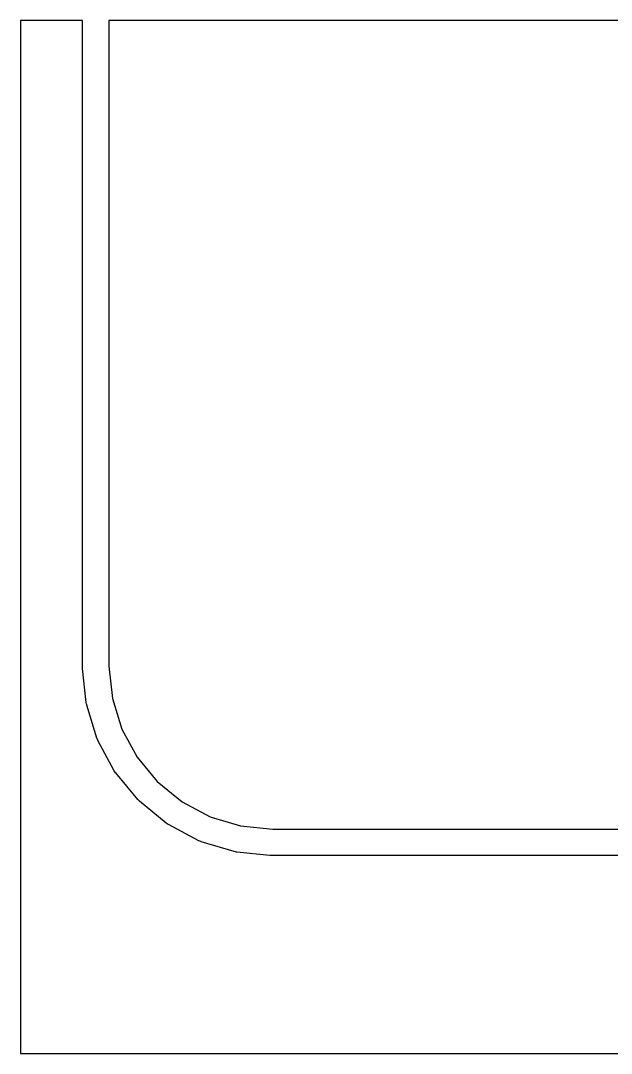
# Model space of a CAD drawing. Extents: x 18 to 369, y 6 to 139.
# Drawn here: x 291.95 to 295.29, y 35.95 to 41.8 of the extents above; entities that cross this region are included whole.
import ezdxf

# ---------------------------------------------------------------- set-up
doc = ezdxf.new("R2010")
doc.units = 0
doc.layers.add('BLACK', color=7, linetype='CONTINUOUS')

msp = doc.modelspace()

# ---------------------------------------------------------------- linework, layer by layer
at = {"layer": 'BLACK', "linetype": 'CONTINUOUS'}
for p, q in [((292.299, 41.7951), (291.949, 41.7951)), ((291.949, 41.7951), (291.949, 35.9469)), ((292.299, 38.1419), (292.299, 41.7951)), ((297.381, 41.795), (292.449, 41.7951)), ((292.449, 41.7951), (292.449, 38.1422)), ((292.299, 38.1417), (292.299, 38.1419)), ((292.299, 38.1414), (292.299, 38.1417)), ((292.299, 38.1382), (292.299, 38.1414)), ((292.299, 38.1381), (292.299, 38.1382)), ((292.299, 38.1347), (292.299, 38.1381)), ((292.3, 38.1314), (292.299, 38.1347)), ((292.3, 38.1281), (292.3, 38.1314)), ((292.449, 38.1422), (292.449, 38.139)), ((292.449, 38.139), (292.469, 37.956)), ((292.3, 38.1271), (292.3, 38.1281)), ((292.32, 37.933), (292.3, 38.1271)), ((292.469, 37.956), (292.522, 37.7836)), ((292.322, 37.9264), (292.32, 37.933)), ((292.323, 37.9197), (292.322, 37.9264)), ((292.323, 37.9187), (292.323, 37.9197)), ((292.381, 37.7322), (292.323, 37.9187)), ((292.522, 37.7836), (292.608, 37.6249)), ((292.384, 37.7259), (292.381, 37.7322)), ((292.386, 37.7197), (292.384, 37.7259)), ((292.387, 37.7187), (292.386, 37.7197)), ((292.479, 37.5471), (292.387, 37.7187)), ((292.608, 37.6249), (292.723, 37.4858)), ((292.483, 37.5414), (292.479, 37.5471)), ((292.487, 37.5357), (292.483, 37.5414)), ((292.488, 37.5349), (292.487, 37.5357)), ((292.612, 37.3845), (292.488, 37.5349)), ((292.488, 37.5349), (292.488, 37.5349)), ((292.488, 37.5349), (292.488, 37.5349)), ((292.723, 37.4858), (292.863, 37.3718)), ((292.617, 37.3798), (292.612, 37.3845)), ((292.622, 37.3749), (292.617, 37.3798)), ((292.622, 37.3742), (292.622, 37.3749)), ((292.774, 37.2509), (292.622, 37.3742)), ((292.622, 37.3742), (292.622, 37.3742)), ((292.622, 37.3742), (292.622, 37.3742)), ((292.863, 37.3718), (293.022, 37.2871)), ((293.022, 37.2871), (293.195, 37.2349)), ((292.779, 37.2471), (292.774, 37.2509)), ((292.785, 37.2433), (292.779, 37.2471)), ((292.786, 37.2428), (292.785, 37.2433)), ((292.958, 37.1512), (292.786, 37.2428)), ((292.786, 37.2428), (292.786, 37.2428)), ((292.786, 37.2428), (292.786, 37.2428)), ((293.195, 37.2349), (293.378, 37.2169)), ((293.378, 37.2169), (305.33, 37.2169)), ((292.964, 37.1486), (292.958, 37.1512)), ((292.971, 37.1459), (292.964, 37.1486)), ((292.972, 37.1456), (292.971, 37.1459)), ((293.158, 37.0892), (292.972, 37.1456)), ((292.972, 37.1456), (292.972, 37.1456)), ((292.972, 37.1456), (292.972, 37.1456)), ((293.165, 37.0879), (293.158, 37.0892)), ((293.172, 37.0864), (293.165, 37.0879)), ((293.173, 37.0863), (293.172, 37.0864)), ((293.36, 37.068), (293.173, 37.0863)), ((293.371, 37.0669), (293.36, 37.068)), ((293.36, 37.068), (293.36, 37.068)), ((305.331, 37.0669), (293.371, 37.0669)), ((291.949, 35.9469), (305.339, 35.9469))]:
    msp.add_line(p, q, dxfattribs=at)

doc.saveas('drawing.dxf')
